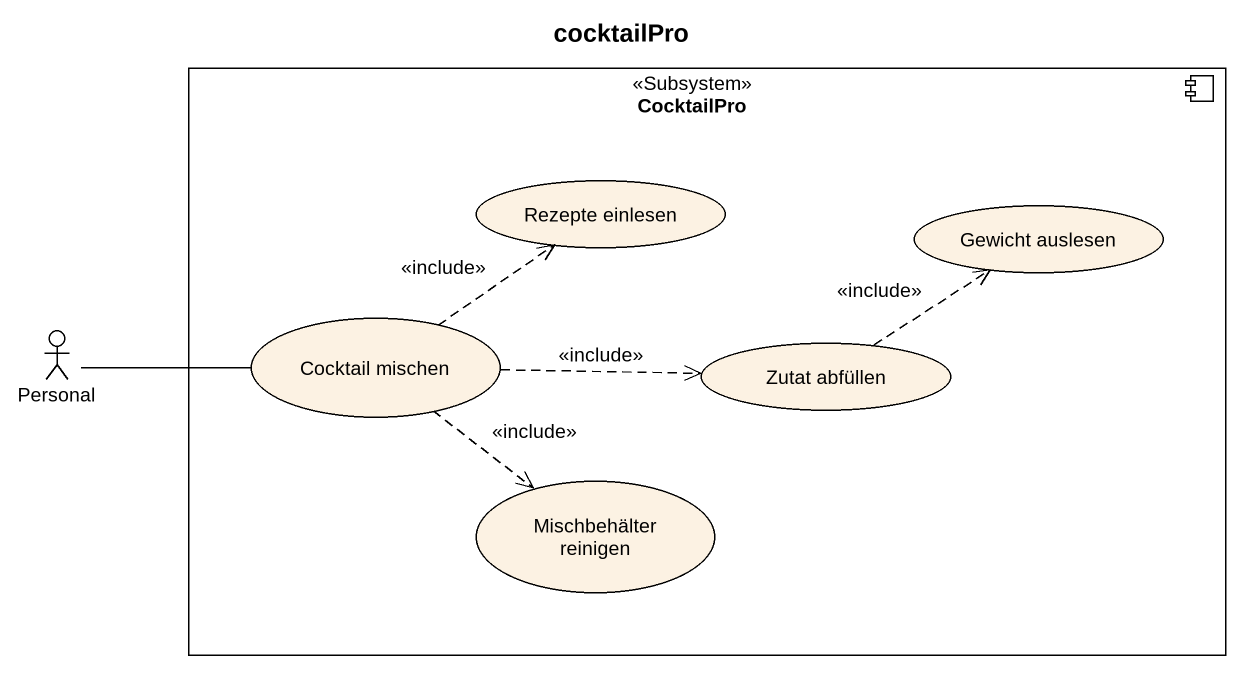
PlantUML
@startuml
title cocktailPro
component CocktailPro <<Subsystem>> {
  usecase "Rezepte einlesen" as Rezepte_einlesen
  usecase "Gewicht auslesen" as Gewicht_auslesen
  usecase "Cocktail mischen" as Cocktail_mischen
  usecase "Zutat abfüllen" as Zutat_abfüllen
  usecase "Mischbehälter reinigen" as Mischbehälter_reinigen
}
actor Personal
Personal -right- Cocktail_mischen
Cocktail_mischen .up.> Rezepte_einlesen : <<include>>
Cocktail_mischen .right.> Zutat_abfüllen : <<include>>
Cocktail_mischen ..> Mischbehälter_reinigen : <<include>>
Zutat_abfüllen .up.> Gewicht_auslesen : <<include>>
@enduml
